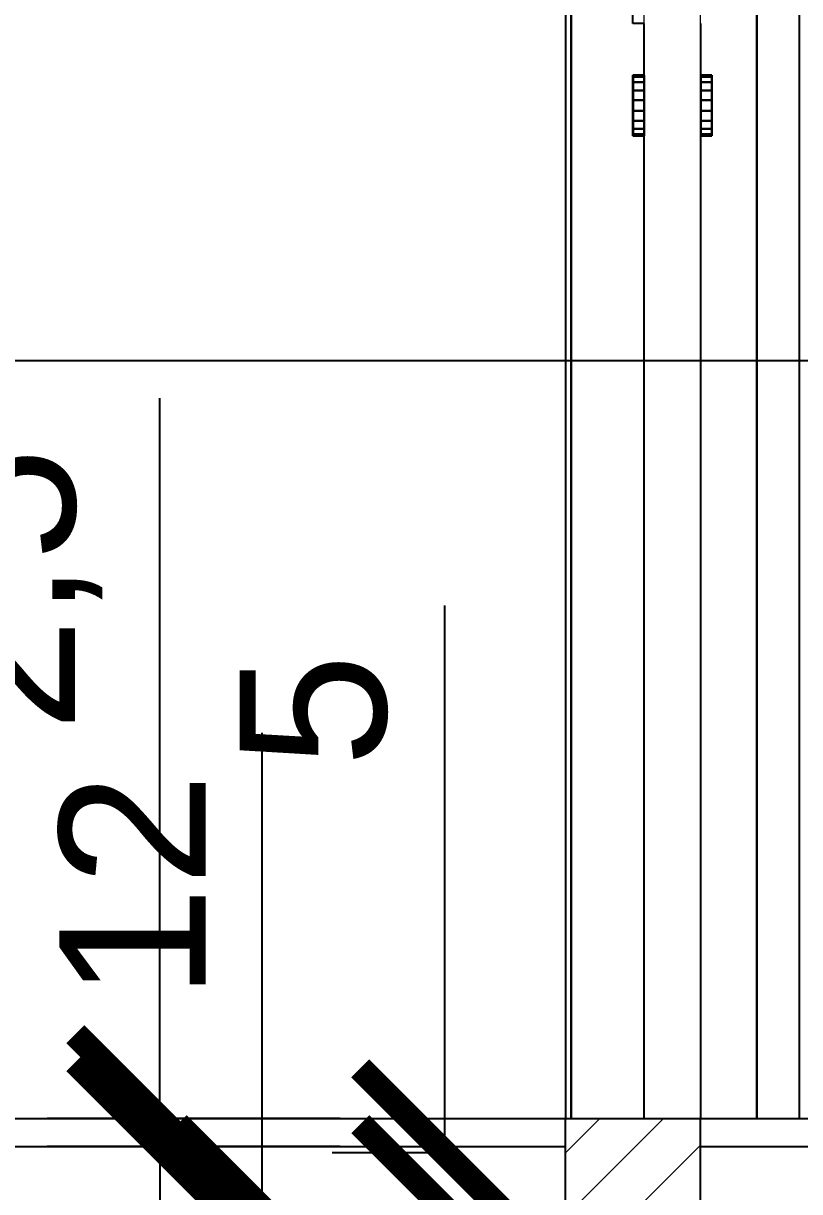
# Model space of a CAD drawing. Header units: millimetres. Extents: x 4647 to 73915, y -13612 to -8141.
# Drawn here: x 12063.8 to 12132.8, y -10775.1 to -10671.3 of the extents above; entities that cross this region are included whole.
import ezdxf

# ---------------------------------------------------------------- set-up
doc = ezdxf.new("R2010")
doc.units = ezdxf.units.MM
doc.layers.add('a_wymiary', color=250, linetype='Continuous', lineweight=9)
for name, color, linetype in [('Drzwi ArchiCAD', 7, 'Continuous'), ('Konstrukcja - Ściany zew', 7, 'Continuous'), ('WIDOK', 7, 'Continuous')]:
    doc.layers.add(name, color=color, linetype=linetype)
doc.styles.get("Standard").update_dxf_attribs({"font": 'arial.ttf'})
doc.dimstyles.new('1-100', dxfattribs={"dimtxt": 13, "dimasz": 15, "dimexe": 10, "dimexo": 20, "dimgap": 5, "dimtad": 1, "dimdec": 1, "dimrnd": 0.5, "dimtxsty": 'Standard', "dimblk": 'ARCHTICK', "dimcen": 0.09, "dimdle": 10, "dimadec": 0, "dimazin": 0, "dimtfac": 1, "dimtdec": 1, "dimtofl": 0, "dimtmove": 0, "dimatfit": 3, "dimfxl": 10, "dimfxlon": 1, "dimtolj": 1, "dimtzin": 0, "dimarcsym": 0})

# ---------------------------------------------------------------- blocks, each defined once
blk = doc.blocks.new('_ArchTick')
at = {"color": 0, "linetype": 'ByBlock', "const_width": 0.15}
blk.add_lwpolyline([(-0.5, -0.5), (0.5, 0.5)], dxfattribs=at)
blk = doc.blocks.new('*D802')
at = {"layer": 'a_wymiary', "color": 0, "lineweight": -2, "transparency": 16777216}
for p, q in [((11649, -10180.91), (11649, -10150.91)), ((12748.98, -10180.91), (12748.98, -10150.91)), ((11639, -10160.91), (12758.98, -10160.91))]:
    blk.add_line(p, q, dxfattribs=at)
at = {"layer": 'DEFPOINTS', "color": 0, "transparency": 16777216}
for p in [(12748.98, -10160.91), (11649, -10687.41), (12748.98, -10687.41)]:
    blk.add_point(p, dxfattribs=at)
at = {"layer": 'a_wymiary', "color": 0, "lineweight": -2, "transparency": 16777216, "xscale": 15, "yscale": 15, "zscale": 15, "rotation": 180}
blk.add_blockref('_ArchTick', (11649, -10160.91), dxfattribs=at)
at = {"layer": 'a_wymiary', "color": 0, "lineweight": -2, "transparency": 16777216, "xscale": 15, "yscale": 15, "zscale": 15}
blk.add_blockref('_ArchTick', (12748.98, -10160.91), dxfattribs=at)
at = {"layer": 'a_wymiary', "color": 0, "transparency": 16777216, "insert": (12198.99, -10149.28), "char_height": 13, "attachment_point": 5}
blk.add_mtext('\\A1;1100', dxfattribs=at)
blk = doc.blocks.new('*D815')
at = {"layer": 'a_wymiary', "color": 0, "lineweight": -2, "transparency": 16777216}
for p, q in [((11649, -10701.59), (11649, -10691.21)), ((12748.98, -10701.59), (12748.98, -10691.21)), ((11639, -10701.21), (12758.98, -10701.21))]:
    blk.add_line(p, q, dxfattribs=at)
at = {"layer": 'DEFPOINTS', "color": 0, "transparency": 16777216}
for p in [(12748.98, -10701.21), (11649, -10721.59), (12748.98, -10721.59)]:
    blk.add_point(p, dxfattribs=at)
at = {"layer": 'a_wymiary', "color": 0, "lineweight": -2, "transparency": 16777216, "xscale": 15, "yscale": 15, "zscale": 15, "rotation": 180}
blk.add_blockref('_ArchTick', (11649, -10701.21), dxfattribs=at)
at = {"layer": 'a_wymiary', "color": 0, "lineweight": -2, "transparency": 16777216, "xscale": 15, "yscale": 15, "zscale": 15}
blk.add_blockref('_ArchTick', (12748.98, -10701.21), dxfattribs=at)
at = {"layer": 'a_wymiary', "color": 0, "transparency": 16777216, "insert": (12198.99, -10689.57), "char_height": 13, "attachment_point": 5}
blk.add_mtext('\\A1;1100', dxfattribs=at)
blk = doc.blocks.new('*D829')
at = {"layer": 'a_wymiary', "color": 0, "lineweight": -2, "transparency": 16777216}
for p, q in [((12085.06, -10776.57), (12085.06, -10734.3)), ((12091.98, -10776.57), (12075.06, -10776.57)), ((12085.06, -10798.57), (12085.06, -10776.57)), ((12091.98, -10788.57), (12075.06, -10788.57))]:
    blk.add_line(p, q, dxfattribs=at)
at = {"layer": 'DEFPOINTS', "color": 0, "transparency": 16777216}
for p in [(12085.06, -10776.57), (12111.98, -10776.57), (12111.98, -10788.57)]:
    blk.add_point(p, dxfattribs=at)
at = {"layer": 'a_wymiary', "color": 0, "lineweight": -2, "transparency": 16777216, "xscale": 15, "yscale": 15, "zscale": 15}
for p, rotation in [((12085.06, -10776.57), 90), ((12085.06, -10788.57), 270)]:
    blk.add_blockref('_ArchTick', p, dxfattribs=dict(at, rotation=rotation))
at = {"layer": 'a_wymiary', "color": 0, "transparency": 16777216, "insert": (12073.53, -10747.94), "char_height": 13, "attachment_point": 5, "rotation": 90}
blk.add_mtext('\\A1;12', dxfattribs=at)
blk = doc.blocks.new('*D830')
at = {"layer": 'a_wymiary', "color": 0, "lineweight": -2, "transparency": 16777216}
for p, q in [((12101.26, -10771.62), (12101.26, -10723)), ((12101.26, -10771.62), (12091.26, -10771.62)), ((12101.26, -10776.57), (12091.26, -10776.57)), ((12101.26, -10776.57), (12101.26, -10791.57))]:
    blk.add_line(p, q, dxfattribs=at)
at = {"layer": 'DEFPOINTS', "color": 0, "transparency": 16777216}
for p in [(12101.26, -10771.62), (12111.98, -10771.62), (12111.98, -10776.57)]:
    blk.add_point(p, dxfattribs=at)
at = {"layer": 'a_wymiary', "color": 0, "lineweight": -2, "transparency": 16777216, "xscale": 15, "yscale": 15, "zscale": 15}
for p, rotation in [((12101.26, -10771.62), 270), ((12101.26, -10776.57), 90)]:
    blk.add_blockref('_ArchTick', p, dxfattribs=dict(at, rotation=rotation))
at = {"layer": 'a_wymiary', "color": 0, "transparency": 16777216, "insert": (12089.65, -10732.31), "char_height": 13, "attachment_point": 5, "rotation": 90}
blk.add_mtext('\\A1;5', dxfattribs=at)
blk = doc.blocks.new('*D831')
at = {"layer": 'a_wymiary', "color": 0, "lineweight": -2, "transparency": 16777216}
for p, q in [((12075.96, -10768.57), (12075.96, -10704.58)), ((12091.98, -10768.57), (12065.96, -10768.57)), ((12091.98, -10771.07), (12065.96, -10771.07)), ((12075.96, -10771.07), (12075.96, -10786.07))]:
    blk.add_line(p, q, dxfattribs=at)
at = {"layer": 'DEFPOINTS', "color": 0, "transparency": 16777216}
for p in [(12075.96, -10768.57), (12111.98, -10768.57), (12111.98, -10771.07)]:
    blk.add_point(p, dxfattribs=at)
at = {"layer": 'a_wymiary', "color": 0, "lineweight": -2, "transparency": 16777216, "xscale": 15, "yscale": 15, "zscale": 15}
for p, rotation in [((12075.96, -10768.57), 270), ((12075.96, -10771.07), 90)]:
    blk.add_blockref('_ArchTick', p, dxfattribs=dict(at, rotation=rotation))
at = {"layer": 'a_wymiary', "color": 0, "transparency": 16777216, "insert": (12063.15, -10721.58), "char_height": 13, "attachment_point": 5, "rotation": 90}
blk.add_mtext('\\A1;2,5', dxfattribs=at)

msp = doc.modelspace()

# ---------------------------------------------------------------- linework, layer by layer
for p, q in [((12111.98, -10563.57), (12111.98, -10768.57)), ((12112.48, -10768.57), (12112.48, -10568.57)), ((12132.78, -10768.57), (12132.78, -10568.57)), ((12112.48, -10668.57), (12112.48, -10768.57)), ((12117.98, -10671.27), (12117.98, -10669.55)), ((12128.98, -10768.57), (12128.98, -10669.55)), ((12128.98, -10669.55), (12128.98, -10768.57)), ((12118.98, -10671.27), (12117.98, -10671.27)), ((12118.98, -10675.87), (12118.98, -10671.27)), ((12123.98, -10671.27), (12123.98, -10675.87)), ((12117.99, -10675.87), (12117.98, -10675.87)), ((12117.98, -10675.87), (12117.98, -10675.93)), ((12117.98, -10681.27), (12117.98, -10675.87)), ((12117.98, -10675.87), (12118.98, -10675.87)), ((12117.98, -10675.93), (12117.99, -10675.93)), ((12117.99, -10675.93), (12117.98, -10675.93)), ((12117.98, -10675.93), (12117.98, -10676.03)), ((12117.98, -10676.03), (12117.99, -10676.03)), ((12117.99, -10676.03), (12117.98, -10676.03)), ((12117.98, -10676.03), (12117.98, -10676.5)), ((12117.99, -10676.5), (12117.98, -10676.5)), ((12117.98, -10676.5), (12117.98, -10677.22)), ((12117.98, -10676.5), (12117.99, -10676.5)), ((12118.97, -10675.87), (12117.99, -10675.87)), ((12117.99, -10675.87), (12117.99, -10675.93)), ((12117.99, -10675.93), (12117.99, -10675.87)), ((12117.99, -10675.93), (12118.97, -10675.93)), ((12118.97, -10675.93), (12117.99, -10675.93)), ((12117.99, -10675.93), (12117.99, -10676.03)), ((12117.99, -10676.03), (12117.99, -10675.93)), ((12117.99, -10676.03), (12118.97, -10676.03)), ((12118.97, -10676.03), (12117.99, -10676.03)), ((12117.99, -10676.03), (12117.99, -10676.5)), ((12117.99, -10676.5), (12117.99, -10676.03)), ((12117.99, -10677.22), (12117.99, -10676.5)), ((12118.97, -10676.5), (12117.99, -10676.5)), ((12117.99, -10676.5), (12117.99, -10677.22)), ((12117.99, -10676.5), (12118.97, -10676.5)), ((12118.98, -10675.87), (12118.97, -10675.87)), ((12118.97, -10675.87), (12118.97, -10675.93)), ((12118.97, -10675.93), (12118.97, -10675.87)), ((12118.97, -10675.93), (12118.98, -10675.93)), ((12118.98, -10675.93), (12118.97, -10675.93)), ((12118.97, -10675.93), (12118.97, -10676.03)), ((12118.97, -10676.03), (12118.97, -10675.93)), ((12118.97, -10676.03), (12118.98, -10676.03)), ((12118.98, -10676.03), (12118.97, -10676.03)), ((12118.97, -10676.03), (12118.97, -10676.5)), ((12118.97, -10676.5), (12118.97, -10676.03)), ((12118.98, -10676.5), (12118.97, -10676.5)), ((12118.97, -10676.5), (12118.97, -10677.22)), ((12118.97, -10676.5), (12118.98, -10676.5)), ((12118.97, -10677.22), (12118.97, -10676.5)), ((12118.98, -10675.93), (12118.98, -10675.87)), ((12118.98, -10676.03), (12118.98, -10675.93)), ((12118.98, -10676.5), (12118.98, -10676.03)), ((12118.98, -10677.22), (12118.98, -10676.5)), ((12123.98, -10675.87), (12124.98, -10675.87)), ((12123.99, -10675.87), (12123.98, -10675.87)), ((12123.98, -10675.87), (12123.98, -10675.93)), ((12123.98, -10675.93), (12123.99, -10675.93)), ((12123.99, -10675.93), (12123.98, -10675.93)), ((12123.98, -10675.93), (12123.98, -10676.03)), ((12123.99, -10676.03), (12123.98, -10676.03)), ((12123.98, -10676.03), (12123.98, -10676.5)), ((12123.98, -10676.03), (12123.99, -10676.03)), ((12123.99, -10676.5), (12123.98, -10676.5)), ((12123.98, -10676.5), (12123.98, -10677.22)), ((12123.98, -10676.5), (12123.99, -10676.5)), ((12123.99, -10675.93), (12123.99, -10675.87)), ((12124.97, -10675.87), (12123.99, -10675.87)), ((12123.99, -10675.87), (12123.99, -10675.93)), ((12123.99, -10675.93), (12124.97, -10675.93)), ((12123.99, -10676.03), (12123.99, -10675.93)), ((12124.97, -10675.93), (12123.99, -10675.93)), ((12123.99, -10675.93), (12123.99, -10676.03)), ((12123.99, -10676.5), (12123.99, -10676.03)), ((12124.97, -10676.03), (12123.99, -10676.03)), ((12123.99, -10676.03), (12123.99, -10676.5)), ((12123.99, -10676.03), (12124.97, -10676.03)), ((12123.99, -10677.22), (12123.99, -10676.5)), ((12124.97, -10676.5), (12123.99, -10676.5)), ((12123.99, -10676.5), (12123.99, -10677.22)), ((12123.99, -10676.5), (12124.97, -10676.5)), ((12124.97, -10675.93), (12124.97, -10675.87)), ((12124.98, -10675.87), (12124.97, -10675.87)), ((12124.97, -10675.87), (12124.97, -10675.93)), ((12124.97, -10675.93), (12124.98, -10675.93)), ((12124.97, -10676.03), (12124.97, -10675.93)), ((12124.98, -10675.93), (12124.97, -10675.93)), ((12124.97, -10675.93), (12124.97, -10676.03)), ((12124.97, -10676.5), (12124.97, -10676.03)), ((12124.97, -10676.03), (12124.98, -10676.03)), ((12124.98, -10676.03), (12124.97, -10676.03)), ((12124.97, -10676.03), (12124.97, -10676.5)), ((12124.97, -10677.22), (12124.97, -10676.5)), ((12124.98, -10676.5), (12124.97, -10676.5)), ((12124.97, -10676.5), (12124.97, -10677.22)), ((12124.97, -10676.5), (12124.98, -10676.5)), ((12124.98, -10675.87), (12124.98, -10681.27)), ((12124.98, -10675.93), (12124.98, -10675.87)), ((12124.98, -10676.03), (12124.98, -10675.93)), ((12124.98, -10676.5), (12124.98, -10676.03)), ((12124.98, -10677.22), (12124.98, -10676.5)), ((12117.99, -10677.22), (12117.98, -10677.22)), ((12117.98, -10677.22), (12117.98, -10678.1)), ((12117.98, -10677.22), (12117.99, -10677.22)), ((12118.97, -10677.22), (12117.99, -10677.22)), ((12117.99, -10677.22), (12117.99, -10678.1)), ((12117.99, -10678.1), (12117.99, -10677.22)), ((12117.99, -10677.22), (12118.97, -10677.22)), ((12118.98, -10677.22), (12118.97, -10677.22)), ((12118.97, -10677.22), (12118.97, -10678.1)), ((12118.97, -10678.1), (12118.97, -10677.22)), ((12118.97, -10677.22), (12118.98, -10677.22)), ((12118.98, -10678.1), (12118.98, -10677.22)), ((12123.99, -10677.22), (12123.98, -10677.22)), ((12123.98, -10677.22), (12123.98, -10678.1)), ((12123.98, -10677.22), (12123.99, -10677.22)), ((12123.99, -10678.1), (12123.99, -10677.22)), ((12124.97, -10677.22), (12123.99, -10677.22)), ((12123.99, -10677.22), (12123.99, -10678.1)), ((12123.99, -10677.22), (12124.97, -10677.22)), ((12124.97, -10678.1), (12124.97, -10677.22)), ((12124.98, -10677.22), (12124.97, -10677.22)), ((12124.97, -10677.22), (12124.97, -10678.1)), ((12124.97, -10677.22), (12124.98, -10677.22)), ((12124.98, -10678.1), (12124.98, -10677.22)), ((12117.98, -10678.1), (12117.99, -10678.1)), ((12117.99, -10678.1), (12117.98, -10678.1)), ((12117.98, -10678.1), (12117.98, -10679.04)), ((12117.99, -10678.1), (12118.97, -10678.1)), ((12118.97, -10678.1), (12117.99, -10678.1)), ((12117.99, -10678.1), (12117.99, -10679.04)), ((12117.99, -10679.04), (12117.99, -10678.1)), ((12118.97, -10678.1), (12118.98, -10678.1)), ((12118.98, -10678.1), (12118.97, -10678.1)), ((12118.97, -10678.1), (12118.97, -10679.04)), ((12118.97, -10679.04), (12118.97, -10678.1)), ((12118.98, -10679.04), (12118.98, -10678.1)), ((12123.99, -10678.1), (12123.98, -10678.1)), ((12123.98, -10678.1), (12123.98, -10679.04)), ((12123.98, -10678.1), (12123.99, -10678.1)), ((12123.99, -10679.04), (12123.99, -10678.1)), ((12124.97, -10678.1), (12123.99, -10678.1)), ((12123.99, -10678.1), (12123.99, -10679.04)), ((12123.99, -10678.1), (12124.97, -10678.1)), ((12124.97, -10679.04), (12124.97, -10678.1)), ((12124.98, -10678.1), (12124.97, -10678.1)), ((12124.97, -10678.1), (12124.97, -10679.04)), ((12124.97, -10678.1), (12124.98, -10678.1)), ((12124.98, -10679.04), (12124.98, -10678.1)), ((12117.99, -10679.04), (12117.98, -10679.04)), ((12117.98, -10679.04), (12117.98, -10679.92)), ((12117.98, -10679.04), (12117.99, -10679.04)), ((12117.98, -10679.92), (12117.99, -10679.92)), ((12117.99, -10679.92), (12117.98, -10679.92)), ((12117.98, -10679.92), (12117.98, -10680.64)), ((12118.97, -10679.04), (12117.99, -10679.04)), ((12117.99, -10679.04), (12117.99, -10679.92)), ((12117.99, -10679.92), (12117.99, -10679.04)), ((12117.99, -10679.04), (12118.97, -10679.04)), ((12117.99, -10679.92), (12118.97, -10679.92)), ((12117.99, -10680.64), (12117.99, -10679.92)), ((12118.97, -10679.92), (12117.99, -10679.92)), ((12117.99, -10679.92), (12117.99, -10680.64)), ((12118.98, -10679.04), (12118.97, -10679.04)), ((12118.97, -10679.04), (12118.97, -10679.92)), ((12118.97, -10679.92), (12118.97, -10679.04)), ((12118.97, -10679.04), (12118.98, -10679.04)), ((12118.97, -10679.92), (12118.98, -10679.92)), ((12118.98, -10679.92), (12118.97, -10679.92)), ((12118.97, -10679.92), (12118.97, -10680.64)), ((12118.97, -10680.64), (12118.97, -10679.92)), ((12118.98, -10679.92), (12118.98, -10679.04)), ((12118.98, -10680.64), (12118.98, -10679.92)), ((12123.99, -10679.04), (12123.98, -10679.04)), ((12123.98, -10679.04), (12123.98, -10679.92)), ((12123.98, -10679.04), (12123.99, -10679.04)), ((12123.99, -10679.92), (12123.98, -10679.92)), ((12123.98, -10679.92), (12123.98, -10680.64)), ((12123.98, -10679.92), (12123.99, -10679.92)), ((12123.99, -10679.92), (12123.99, -10679.04)), ((12124.97, -10679.04), (12123.99, -10679.04)), ((12123.99, -10679.04), (12123.99, -10679.92)), ((12123.99, -10679.04), (12124.97, -10679.04)), ((12123.99, -10680.64), (12123.99, -10679.92)), ((12124.97, -10679.92), (12123.99, -10679.92)), ((12123.99, -10679.92), (12123.99, -10680.64)), ((12123.99, -10679.92), (12124.97, -10679.92)), ((12124.97, -10679.92), (12124.97, -10679.04)), ((12124.98, -10679.04), (12124.97, -10679.04)), ((12124.97, -10679.04), (12124.97, -10679.92)), ((12124.97, -10679.04), (12124.98, -10679.04)), ((12124.97, -10680.64), (12124.97, -10679.92)), ((12124.98, -10679.92), (12124.97, -10679.92)), ((12124.97, -10679.92), (12124.97, -10680.64)), ((12124.97, -10679.92), (12124.98, -10679.92)), ((12124.98, -10679.92), (12124.98, -10679.04)), ((12124.98, -10680.64), (12124.98, -10679.92)), ((12117.98, -10680.64), (12117.99, -10680.64)), ((12117.99, -10680.64), (12117.98, -10680.64)), ((12117.98, -10680.64), (12117.98, -10681.11)), ((12117.99, -10681.11), (12117.99, -10680.64)), ((12117.99, -10680.64), (12118.97, -10680.64)), ((12118.97, -10680.64), (12117.99, -10680.64)), ((12117.99, -10680.64), (12117.99, -10681.11)), ((12118.97, -10680.64), (12118.98, -10680.64)), ((12118.98, -10680.64), (12118.97, -10680.64)), ((12118.97, -10680.64), (12118.97, -10681.11)), ((12118.97, -10681.11), (12118.97, -10680.64)), ((12118.98, -10681.11), (12118.98, -10680.64)), ((12123.99, -10680.64), (12123.98, -10680.64)), ((12123.98, -10680.64), (12123.98, -10681.11)), ((12123.98, -10680.64), (12123.99, -10680.64)), ((12123.99, -10681.11), (12123.99, -10680.64)), ((12124.97, -10680.64), (12123.99, -10680.64)), ((12123.99, -10680.64), (12123.99, -10681.11)), ((12123.99, -10680.64), (12124.97, -10680.64)), ((12124.97, -10681.11), (12124.97, -10680.64)), ((12124.98, -10680.64), (12124.97, -10680.64)), ((12124.97, -10680.64), (12124.97, -10681.11)), ((12124.97, -10680.64), (12124.98, -10680.64)), ((12124.98, -10681.11), (12124.98, -10680.64)), ((12117.98, -10681.11), (12117.99, -10681.11)), ((12117.99, -10681.11), (12117.98, -10681.11)), ((12117.98, -10681.11), (12117.98, -10681.27)), ((12117.98, -10681.27), (12117.99, -10681.27)), ((12118.97, -10681.27), (12117.98, -10681.27)), ((12118.97, -10681.11), (12117.99, -10681.11)), ((12117.99, -10681.11), (12117.99, -10681.27)), ((12117.99, -10681.11), (12118.97, -10681.11)), ((12117.99, -10681.27), (12117.99, -10681.11)), ((12117.99, -10681.27), (12118.97, -10681.27)), ((12118.98, -10681.11), (12118.97, -10681.11)), ((12118.97, -10681.11), (12118.97, -10681.27)), ((12118.97, -10681.11), (12118.98, -10681.11)), ((12118.97, -10681.27), (12118.97, -10681.11)), ((12118.97, -10681.27), (12118.98, -10681.27)), ((12118.98, -10681.27), (12118.97, -10681.27)), ((12118.98, -10681.27), (12118.98, -10681.11)), ((12118.98, -10768.57), (12118.98, -10681.27)), ((12123.98, -10681.11), (12123.99, -10681.11)), ((12123.99, -10681.11), (12123.98, -10681.11)), ((12123.98, -10681.11), (12123.98, -10681.21)), ((12123.99, -10681.21), (12123.98, -10681.21)), ((12123.98, -10681.21), (12123.98, -10681.27)), ((12123.98, -10681.21), (12123.99, -10681.21)), ((12123.98, -10681.27), (12123.98, -10768.57)), ((12124.98, -10681.27), (12123.98, -10681.27)), ((12123.98, -10681.27), (12123.99, -10681.27)), ((12123.99, -10681.11), (12124.97, -10681.11)), ((12123.99, -10681.21), (12123.99, -10681.11)), ((12124.97, -10681.11), (12123.99, -10681.11)), ((12123.99, -10681.11), (12123.99, -10681.21)), ((12123.99, -10681.27), (12123.99, -10681.21)), ((12124.97, -10681.21), (12123.99, -10681.21)), ((12123.99, -10681.21), (12123.99, -10681.27)), ((12123.99, -10681.21), (12124.97, -10681.21)), ((12123.99, -10681.27), (12124.97, -10681.27)), ((12124.97, -10681.11), (12124.98, -10681.11)), ((12124.97, -10681.21), (12124.97, -10681.11)), ((12124.98, -10681.11), (12124.97, -10681.11)), ((12124.97, -10681.11), (12124.97, -10681.27)), ((12124.97, -10681.27), (12124.97, -10681.21)), ((12124.97, -10681.27), (12124.98, -10681.27)), ((12124.98, -10681.27), (12124.98, -10681.11)), ((12111.98, -10768.57), (12112.48, -10768.57)), ((12112.48, -10768.57), (12118.98, -10768.57)), ((12123.98, -10768.57), (12128.98, -10768.57)), ((12128.98, -10768.57), (12132.78, -10768.57))]:
    msp.add_line(p, q)
at = {"layer": 'Drzwi ArchiCAD', "color": 30, "lineweight": 20}
for p, q in [((12118.98, -10768.57), (12118.98, -10567.37)), ((12123.98, -10768.57), (12123.98, -10567.37)), ((12118.98, -10768.57), (12123.98, -10768.57))]:
    msp.add_line(p, q, dxfattribs=at)
at = {"layer": 'Drzwi ArchiCAD', "color": 9, "lineweight": 13}
for p, q in [((12112.48, -10768.57), (12112.48, -10568.57)), ((12117.98, -10675.87), (12117.98, -10676.03)), ((12117.99, -10675.87), (12117.98, -10675.87)), ((12117.98, -10676.03), (12117.98, -10676.5)), ((12117.98, -10676.5), (12117.98, -10677.22)), ((12118.97, -10675.87), (12117.99, -10675.87)), ((12118.98, -10675.87), (12118.97, -10675.87)), ((12123.98, -10675.87), (12123.99, -10675.87)), ((12123.99, -10675.87), (12124.97, -10675.87)), ((12124.97, -10675.87), (12124.98, -10675.87)), ((12124.98, -10675.87), (12124.98, -10676.03)), ((12124.98, -10676.03), (12124.98, -10676.5)), ((12124.98, -10676.5), (12124.98, -10677.22)), ((12117.98, -10677.22), (12117.98, -10678.1)), ((12124.98, -10677.22), (12124.98, -10678.1)), ((12117.98, -10678.1), (12117.98, -10679.04)), ((12124.98, -10678.1), (12124.98, -10679.04)), ((12117.98, -10679.04), (12117.98, -10679.92)), ((12117.98, -10679.92), (12117.98, -10680.64)), ((12124.98, -10679.04), (12124.98, -10679.92)), ((12124.98, -10679.92), (12124.98, -10680.64)), ((12117.98, -10680.64), (12117.98, -10681.11)), ((12124.98, -10680.64), (12124.98, -10681.11)), ((12117.98, -10681.11), (12117.98, -10681.27)), ((12117.99, -10681.27), (12117.98, -10681.27)), ((12118.97, -10681.27), (12117.99, -10681.27)), ((12118.98, -10681.27), (12118.97, -10681.27)), ((12123.98, -10681.27), (12123.99, -10681.27)), ((12123.99, -10681.27), (12124.97, -10681.27)), ((12124.97, -10681.27), (12124.98, -10681.27)), ((12124.98, -10681.11), (12124.98, -10681.27))]:
    msp.add_line(p, q, dxfattribs=at)
at = {"layer": 'Konstrukcja - Ściany zew', "color": 251, "lineweight": 15}
msp.add_line((12111.98, -10563.57), (12111.98, -10768.57), dxfattribs=at)
at = {"layer": 'Konstrukcja - Ściany zew'}
for p, q in [((12111.98, -10768.57), (12123.98, -10768.57)), ((12111.98, -10788.57), (12111.98, -10768.57)), ((12123.98, -10788.57), (12123.98, -10768.57))]:
    msp.add_line(p, q, dxfattribs=at)
at = {"layer": 'Konstrukcja - Ściany zew', "color": 251, "linetype": 'Continuous', "lineweight": 15}
for p, q in [((12111.98, -10771.62), (12115.03, -10768.57)), ((12111.98, -10777.28), (12120.68, -10768.57)), ((12111.98, -10782.93), (12123.98, -10770.93))]:
    msp.add_line(p, q, dxfattribs=at)
at = {"layer": 'WIDOK'}
for p, q in [((11738.98, -10768.57), (12111.98, -10768.57)), ((12111.98, -10771.07), (12111.98, -10768.57)), ((12123.98, -10768.57), (12345.09, -10768.57)), ((12123.98, -10771.07), (12123.98, -10768.57)), ((11738.98, -10771.07), (12111.98, -10771.07)), ((11738.98, -10771.07), (12111.98, -10771.07)), ((12111.98, -10776.57), (12111.98, -10771.07)), ((12123.98, -10771.07), (12318.98, -10771.07)), ((12123.98, -10776.57), (12123.98, -10771.07)), ((12123.98, -10771.07), (12318.98, -10771.07))]:
    msp.add_line(p, q, dxfattribs=at)
at = {"layer": 'WIDOK', "color": 251, "lineweight": 15}
for p, q in [((12128.98, -10768.57), (12123.98, -10768.57)), ((12132.78, -10768.57), (12128.98, -10768.57))]:
    msp.add_line(p, q, dxfattribs=at)

# ---------------------------------------------------------------- dimensions: what is measured, and where the dimension line sits
at = {"layer": 'a_wymiary'}
for base, p1, p2, picture, middle in [((12748.98, -10160.91), (11649, -10687.41), (12748.98, -10687.41), '*D802', (12198.99, -10149.28)), ((12748.98, -10701.21), (11649, -10721.59), (12748.98, -10721.59), '*D815', (12198.99, -10689.57))]:
    dim = msp.add_linear_dim(base=base, p1=p1, p2=p2, dimstyle='1-100', override={"dimfxl": 20}, dxfattribs=at)
    dim.commit()
    dim.dimension.update_dxf_attribs({"geometry": picture, "text_midpoint": middle})
for base, p1, p2, picture, middle in [((12075.96, -10768.57), (12111.98, -10771.07), (12111.98, -10768.57), '*D831', (12063.15, -10721.58)), ((12101.2617, -10771.62), (12111.9767, -10776.5687), (12111.9767, -10771.62), '*D830', (12089.6508, -10732.3103)), ((12085.06, -10776.57), (12111.98, -10788.57), (12111.98, -10776.57), '*D829', (12073.53, -10747.94))]:
    dim = msp.add_linear_dim(base=base, p1=p1, p2=p2, angle=90, dimstyle='1-100', override={"dimfxl": 20}, dxfattribs=at)
    dim.commit()
    dim.dimension.update_dxf_attribs({"geometry": picture, "text_midpoint": middle})

doc.saveas('drawing.dxf')
